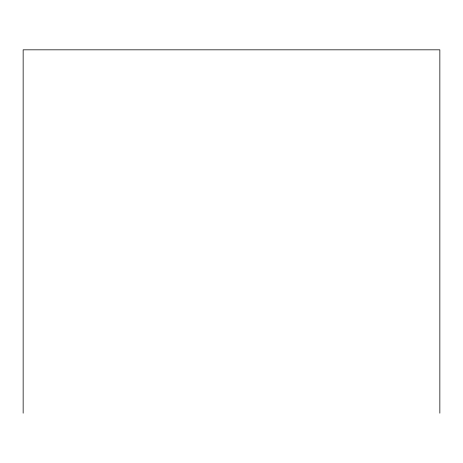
<?xml version="1.0" encoding="UTF-8"?>
<svg xmlns="http://www.w3.org/2000/svg" width="463" height="463" viewBox="0 0 463 463"><rect width="100%" height="100%" fill="white"/><g stroke="black" fill="none" stroke-linecap="round" stroke-linejoin="round"><path stroke-width="0.69" d="M439.85 413.175L439.85 49.825L23.15 49.825L23.15 413.175"/></g></svg>
